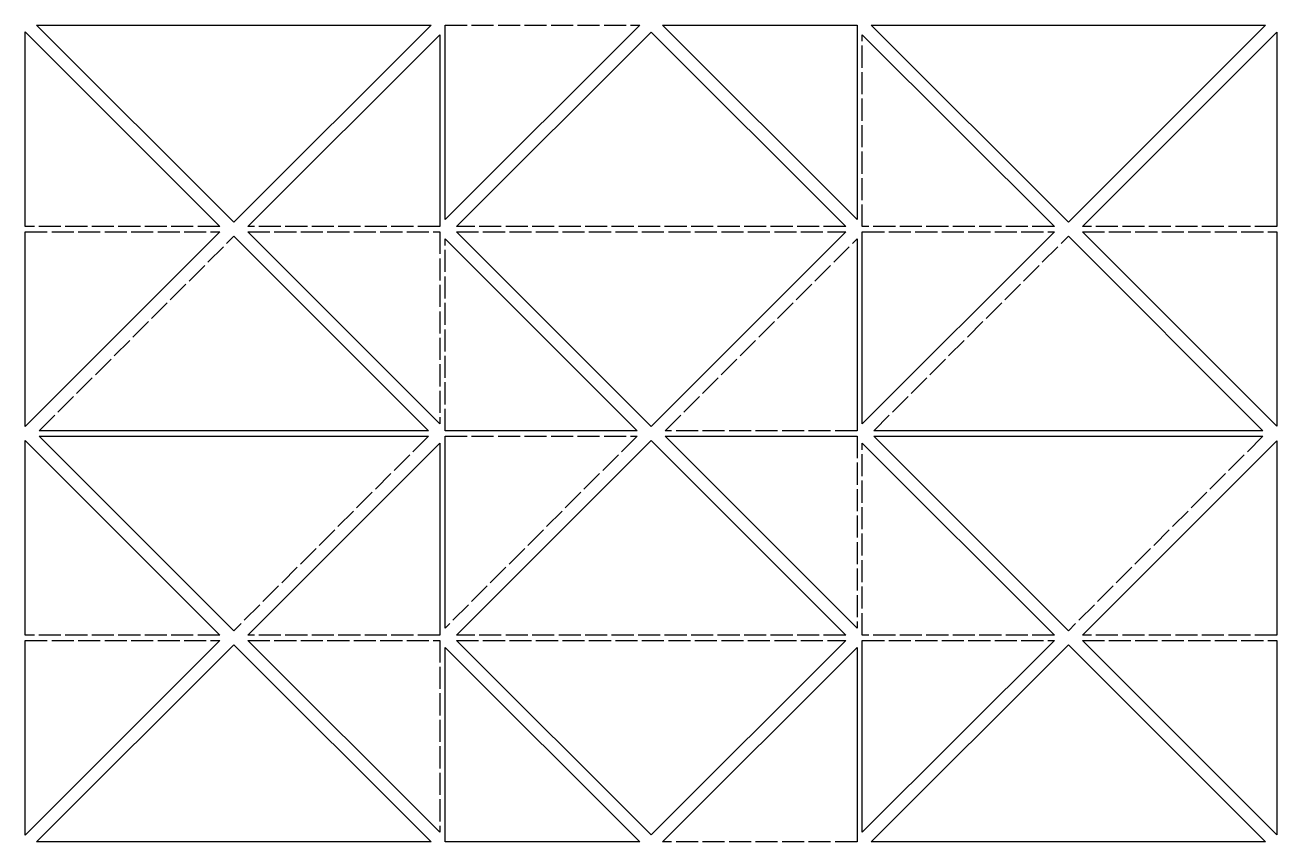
# Model space of a CAD drawing. Header units: millimetres. Extents: x 0 to 144, y 0 to 94.
import ezdxf

# ---------------------------------------------------------------- set-up
doc = ezdxf.new("R2010")
doc.units = ezdxf.units.MM
doc.linetypes.add('DASHEDX2', pattern=[3.048, 2.54, -0.508])
for name, color, linetype, lineweight in [('Border', 7, 'BYLAYER', 30), ('Mountain', 1, 'BYLAYER', 25), ('Valley', 5, 'DASHEDX2', 25)]:
    doc.layers.add(name, color=color, linetype=linetype, lineweight=lineweight)

msp = doc.modelspace()

# ---------------------------------------------------------------- linework, layer by layer
at = {"layer": 'Border'}
for p, q in [((46.69, 94), (24, 71.31)), ((70.69, 94), (48.3, 71.61)), ((95.7, 94), (95.7, 71.61)), ((142.69, 94), (120, 71.31)), ((0, 70.8), (-0.02, 93.21)), ((-0.02, 93.21), (22.39, 70.8)), ((47.7, 92.89), (47.7, 70.8)), ((72, 93.19), (94.39, 70.8)), ((96.3, 92.89), (118.39, 70.8)), ((143.98, 93.17), (144, 70.8)), ((144, 70.2), (143.98, 47.83)), ((0, 23.8), (-0.02, 46.21)), ((-0.02, 0.79), (0, 23.2)), ((47.7, 1.11), (25.61, 23.2)), ((72, 0.81), (49.61, 23.2)), ((96.3, 1.11), (96.3, 23.2)), ((143.98, 0.83), (121.61, 23.2)), ((144, 23.2), (143.98, 0.83)), ((1.31, 0), (24, 22.69)), ((48.3, 0), (48.3, 22.39)), ((73.31, 0), (95.7, 22.39)), ((97.31, 0), (120, 22.69))]:
    msp.add_line(p, q, dxfattribs=at)
at = {"layer": 'Mountain'}
for p, q in [((24, 71.31), (1.31, 94)), ((1.31, 94), (46.69, 94)), ((48.3, 71.61), (48.3, 94)), ((95.7, 71.61), (73.31, 94)), ((73.31, 94), (95.7, 94)), ((120, 71.31), (97.31, 94)), ((97.31, 94), (142.69, 94)), ((25.61, 70.8), (47.7, 92.89)), ((49.61, 70.8), (72, 93.19)), ((121.61, 70.8), (143.98, 93.17)), ((22.39, 70.2), (-0.02, 47.79)), ((-0.02, 47.79), (0, 70.2)), ((24, 69.69), (46.39, 47.3)), ((47.7, 48.11), (25.61, 70.2)), ((48.3, 69.39), (70.39, 47.3)), ((72, 47.81), (49.61, 70.2)), ((94.39, 70.2), (72, 47.81)), ((95.7, 69.39), (95.7, 47.3)), ((118.39, 70.2), (96.3, 48.11)), ((96.3, 48.11), (96.3, 70.2)), ((120, 69.69), (142.39, 47.3)), ((143.98, 47.83), (121.61, 70.2)), ((-0.02, 46.21), (22.39, 23.8)), ((46.39, 47.3), (1.61, 47.3)), ((24, 24.31), (1.61, 46.7)), ((1.61, 46.7), (46.39, 46.7)), ((70.39, 47.3), (48.3, 47.3)), ((48.3, 24.61), (48.3, 46.7)), ((49.61, 23.8), (72, 46.19)), ((72, 46.19), (94.39, 23.8)), ((95.7, 24.61), (73.61, 46.7)), ((73.61, 46.7), (95.7, 46.7)), ((142.39, 47.3), (97.61, 47.3)), ((120, 24.31), (97.61, 46.7)), ((97.61, 46.7), (142.39, 46.7)), ((121.61, 23.8), (143.98, 46.17)), ((143.98, 46.17), (144, 23.8)), ((25.61, 23.8), (47.7, 45.89)), ((47.7, 45.89), (47.7, 23.8)), ((96.3, 45.89), (118.39, 23.8)), ((22.39, 23.2), (-0.02, 0.79)), ((94.39, 23.2), (72, 0.81)), ((118.39, 23.2), (96.3, 1.11)), ((24, 22.69), (46.69, 0)), ((48.3, 22.39), (70.69, 0)), ((95.7, 22.39), (95.7, 0)), ((120, 22.69), (142.69, 0)), ((46.69, 0), (1.31, 0)), ((70.69, 0), (48.3, 0)), ((142.69, 0), (97.31, 0))]:
    msp.add_line(p, q, dxfattribs=at)
at = {"layer": 'Valley'}
for p, q in [((48.3, 94), (70.69, 94)), ((96.3, 70.8), (96.3, 92.89)), ((22.39, 70.8), (0, 70.8)), ((47.7, 70.8), (25.61, 70.8)), ((94.39, 70.8), (49.61, 70.8)), ((118.39, 70.8), (96.3, 70.8)), ((144, 70.8), (121.61, 70.8)), ((0, 70.2), (22.39, 70.2)), ((1.61, 47.3), (24, 69.69)), ((25.61, 70.2), (47.7, 70.2)), ((47.7, 70.2), (47.7, 48.11)), ((48.3, 47.3), (48.3, 69.39)), ((49.61, 70.2), (94.39, 70.2)), ((73.61, 47.3), (95.7, 69.39)), ((96.3, 70.2), (118.39, 70.2)), ((97.61, 47.3), (120, 69.69)), ((121.61, 70.2), (144, 70.2)), ((46.39, 46.7), (24, 24.31)), ((48.3, 46.7), (70.39, 46.7)), ((70.39, 46.7), (48.3, 24.61)), ((95.7, 47.3), (73.61, 47.3)), ((95.7, 46.7), (95.7, 24.61)), ((142.39, 46.7), (120, 24.31)), ((96.3, 23.8), (96.3, 45.89)), ((22.39, 23.8), (0, 23.8)), ((0, 23.2), (22.39, 23.2)), ((47.7, 23.8), (25.61, 23.8)), ((25.61, 23.2), (47.7, 23.2)), ((47.7, 23.2), (47.7, 1.11)), ((94.39, 23.8), (49.61, 23.8)), ((49.61, 23.2), (94.39, 23.2)), ((118.39, 23.8), (96.3, 23.8)), ((96.3, 23.2), (118.39, 23.2)), ((144, 23.8), (121.61, 23.8)), ((121.61, 23.2), (144, 23.2)), ((95.7, 0), (73.31, 0))]:
    msp.add_line(p, q, dxfattribs=at)

doc.saveas('drawing.dxf')
